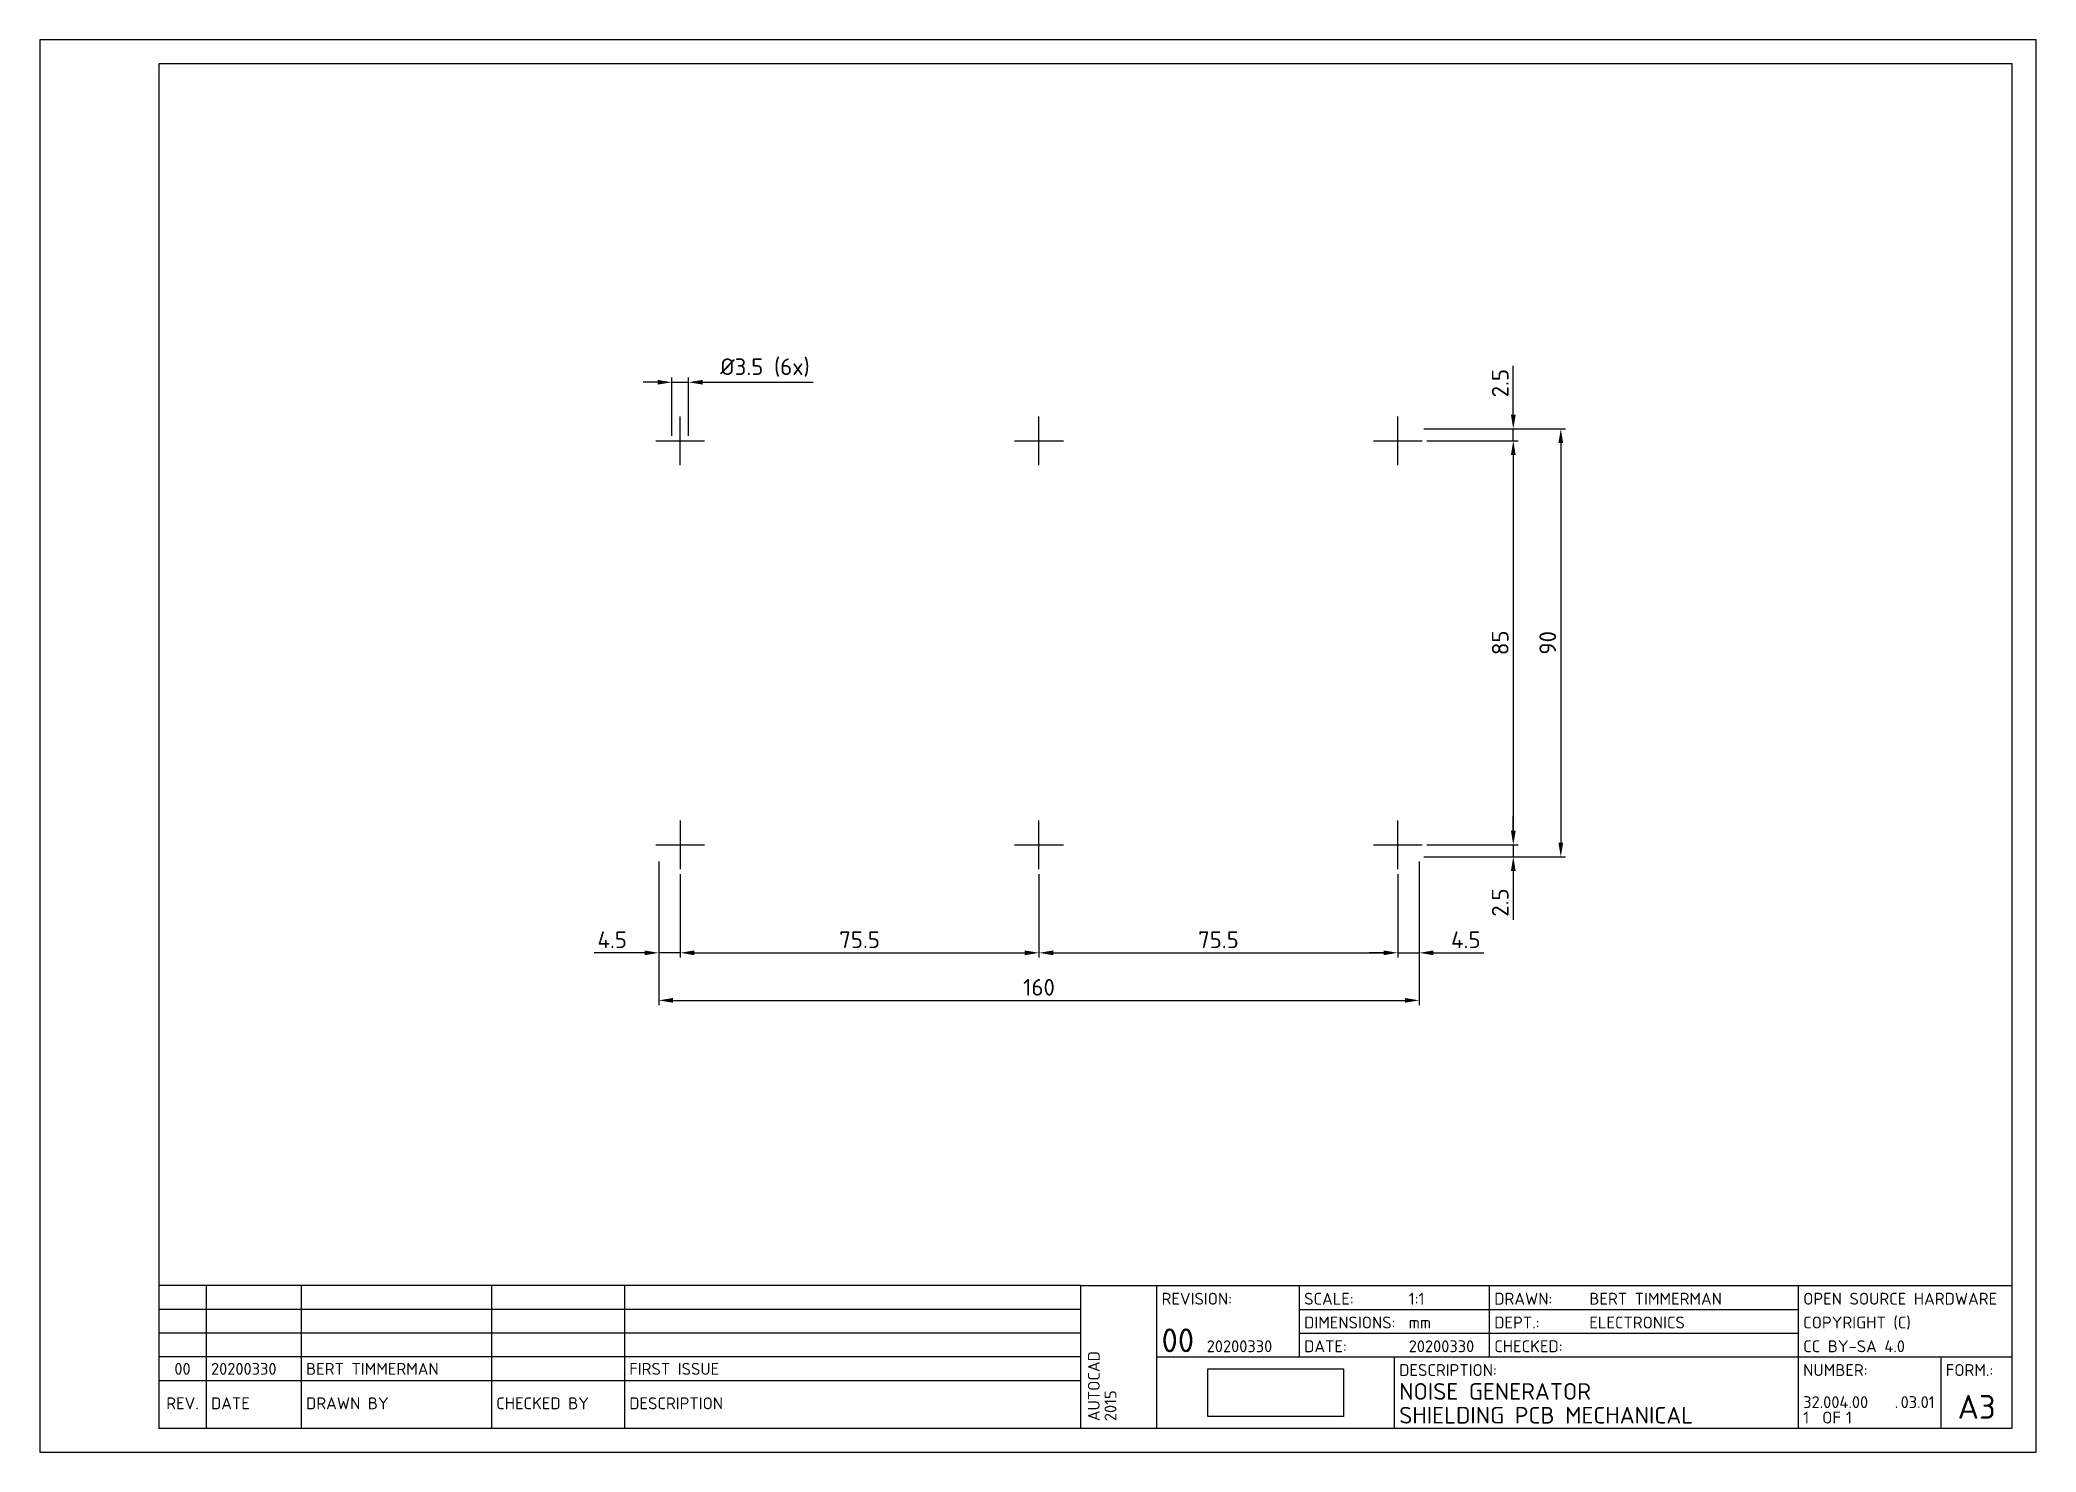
# Paper-space layout 'Layout1' of a CAD drawing. Extents: x 0 to 420, y 0 to 297.
# The model-space entities are those that its viewports show. They can reach past a viewport. Long polylines and large blocks are cut down to what shows.
import ezdxf
from ezdxf.enums import TextEntityAlignment as Align

# ---------------------------------------------------------------- set-up
doc = ezdxf.new("R2010")
doc.units = 0
doc.header["$LTSCALE"] = 10
doc.header["$MEASUREMENT"] = 0
doc.header["$PDMODE"] = 98
doc.header["$PDSIZE"] = -3
doc.linetypes.add('CENTER', pattern=[2, 1.25, -0.25, 0.25, -0.25])
doc.layers.get('0').update_dxf_attribs({"linetype": 'CONTINUOUS'})
doc.layers.get('DEFPOINTS').update_dxf_attribs({"linetype": 'CONTINUOUS'})
for name, color, linetype in [('DIMENSIONS', 1, 'CONTINUOUS'), ('GENERAL', 7, 'CONTINUOUS'), ('TITLEBLOCK', 7, 'CONTINUOUS')]:
    doc.layers.add(name, color=color, linetype=linetype)
doc.styles.add('ISO', font='isocpeur.ttf')
doc.dimstyles.get("Standard").update_dxf_attribs({"dimtxt": 3.5, "dimasz": 3, "dimexe": 1, "dimexo": 1, "dimgap": 1, "dimtad": 1, "dimdec": 3, "dimdsep": 46, "dimtxsty": 'ISO', "dimcen": 1, "dimclrt": 2, "dimadec": 0, "dimazin": 0, "dimtfac": 1, "dimtdec": 3, "dimtmove": 0, "dimatfit": 0, "dimfxl": 1, "dimtolj": 1, "dimarcsym": 0})
picture_1 = doc.add_image_def('image1.png', size_in_pixel=(403, 141))

# ---------------------------------------------------------------- blocks, each defined once
blk = doc.blocks.new('A3')
at = {"layer": 'TITLEBLOCK', "color": 3}
for p, q in [((219, 35), (25, 35)), ((219, 35), (415, 35)), ((219, 5), (219, 35)), ((235, 5), (235, 35)), ((265, 20), (265, 35)), ((305, 20), (305, 35)), ((370, 5), (370, 35)), ((265, 30), (370, 30)), ((265, 25), (370, 25)), ((235, 20), (415, 20)), ((285, 5), (285, 20)), ((400, 5), (400, 20)), ((219, 15), (25, 15))]:
    blk.add_line(p, q, dxfattribs=at)
at = {"layer": 'TITLEBLOCK'}
for p, q in [((35, 35), (35, 5)), ((55, 35), (55, 5)), ((95, 35), (95, 5)), ((123, 35), (123, 5)), ((219, 30), (25, 30)), ((219, 25), (25, 25)), ((219, 20), (25, 20))]:
    blk.add_line(p, q, dxfattribs=at)
at = {"layer": 'TITLEBLOCK', "color": 1}
blk.add_lwpolyline([(0, 0), (420, 0), (420, 297), (0, 297)], close=True, dxfattribs=at)
at = {"layer": 'TITLEBLOCK', "color": 4}
blk.add_lwpolyline([(25, 5), (415, 5), (415, 292), (25, 292), (25, 5)], dxfattribs=at)
at = {"layer": 'TITLEBLOCK', "style": 'ISO'}
for s, p in [('REVISION:', (236, 31)), ('SCALE:', (266, 31)), ('DRAWN:', (306, 31)), ('DIMENSIONS:', (266, 26)), ('DEPT.:', (306, 26)), ('DATE:', (266, 21)), ('CHECKED:', (306, 21)), ('DESCRIPTION:', (286, 16)), ('NUMBER:', (371, 16)), ('FORM.:', (401, 16)), ('DATE', (36, 9)), ('DRAWN BY', (56, 9)), ('CHECKED BY', (96, 9)), ('DESCRIPTION', (124, 9)), ('OF', (375, 6)), ('.', (390.25, 9.25))]:
    blk.add_text(s, height=2.5, dxfattribs=at).set_placement(p)
blk.add_text('REV.', height=2.5, dxfattribs=at).set_placement((30, 9), align=Align.CENTER)
for tag, p in [('REV4', (30, 31.25)), ('REV3', (30, 26.25)), ('REV2', (30, 21.25)), ('REV1', (30, 16.25))]:
    blk.add_attdef(tag, text='', height=2.5, dxfattribs=at).set_placement(p, align=Align.CENTER)
for tag, p in [('DATUM4', (36, 31.25)), ('GET4', (56, 31.25)), ('GEZ4', (96, 31.25)), ('OMSCHR4', (124, 31.25)), ('DATUM3', (36, 26.25)), ('GET3', (56, 26.25)), ('GEZ3', (96, 26.25)), ('OMSCHR3', (124, 26.25)), ('DATUM2', (36, 21.25)), ('GET2', (56, 21.25)), ('GEZ2', (96, 21.25)), ('OMSCHR2', (124, 21.25)), ('DATUM1', (36, 16.25)), ('GET1', (56, 16.25)), ('GEZ1', (96, 16.25)), ('OMSCHR1', (124, 16.25))]:
    blk.add_attdef(tag, p, '', height=2.5, dxfattribs=at)
at = {"layer": 'TITLEBLOCK', "color": 2, "style": 'ISO'}
for tag, p, height in [('S', (288, 31), 2.5), ('GET', (326, 31), 2.5), ('OPM1', (371, 31), 2.5), ('ME', (288, 26), 2.5), ('AFD', (326, 26), 2.5), ('OPM2', (371, 26), 2.5), ('LDATUM', (245.5, 21), 2.5), ('DATUM', (288, 21), 2.5), ('GEZ', (326, 21), 2.5), ('OPM3', (371, 21), 2.5), ('BEN1', (286, 11), 3.5), ('CAT', (371, 12.5), 2.5), ('INST', (378, 12.5), 2.5), ('BEN2', (286, 6), 3.5), ('PARTNO', (371, 9.25), 2.5), ('B', (371, 6), 2.5), ('NOBLZ', (380, 6), 2.5), ('TEK', (391.5, 9.25), 2.5)]:
    blk.add_attdef(tag, p, '', height=height, dxfattribs=at)
at = {"layer": 'TITLEBLOCK', "color": 3, "style": 'ISO'}
blk.add_attdef('L', (236, 21), '', height=5, dxfattribs=at)
at = {"layer": 'TITLEBLOCK', "color": 2, "style": 'ISO'}
for tag, p in [('DOSNAAM', (230, 6.5)), ('SYSTEEM', (223, 6.5)), ('FLOPPY', (233.5, 6.5)), ('REL', (226.5, 6.5))]:
    blk.add_attdef(tag, p, '', height=2.5, rotation=90, dxfattribs=at)
for tag, p in [('NAAM', (260, 14)), ('PLAATS', (260, 7.5))]:
    blk.add_attdef(tag, text='', height=3.5, dxfattribs=at).set_placement(p, align=Align.CENTER)
at = {"layer": 'TITLEBLOCK', "color": 3, "style": 'ISO'}
blk.add_attdef('F', text='', height=5, dxfattribs=at).set_placement((407.5, 7), align=Align.CENTER)
blk = doc.blocks.new('*D2')
at = {"layer": 'DEFPOINTS', "color": 0, "transparency": 16777216}
for p in [(130.21, 125.2), (290.21, 125.2), (290.21, 95)]:
    blk.add_point(p, dxfattribs=at)
at = {"layer": 'DIMENSIONS', "color": 0, "lineweight": -2, "transparency": 16777216}
for p, q in [((130.21, 124.2), (130.21, 94)), ((290.21, 124.2), (290.21, 94)), ((133.21, 95), (287.21, 95))]:
    blk.add_line(p, q, dxfattribs=at)
at = {"layer": 'DIMENSIONS', "color": 0, "transparency": 16777216}
for points in [[(133.21, 95.5), (133.21, 94.5), (130.21, 95)], [(287.21, 95.5), (287.21, 94.5), (290.21, 95)]]:
    blk.add_solid(points, dxfattribs=at)
at = {"layer": 'DIMENSIONS', "color": 2, "transparency": 16777216, "insert": (210.21, 97.75), "char_height": 3.5, "attachment_point": 5, "style": 'ISO'}
blk.add_mtext('\\A1;160', dxfattribs=at)
blk = doc.blocks.new('*D3')
at = {"layer": 'DEFPOINTS', "color": 0, "transparency": 16777216}
for p in [(290.21, 215.2), (290.21, 125.2), (320, 125.2)]:
    blk.add_point(p, dxfattribs=at)
at = {"layer": 'DIMENSIONS', "color": 0, "lineweight": -2, "transparency": 16777216}
for p, q in [((291.21, 215.2), (321, 215.2)), ((320, 212.2), (320, 128.2)), ((291.21, 125.2), (321, 125.2))]:
    blk.add_line(p, q, dxfattribs=at)
at = {"layer": 'DIMENSIONS', "color": 0, "transparency": 16777216}
for points in [[(319.5, 212.2), (320.5, 212.2), (320, 215.2)], [(319.5, 128.2), (320.5, 128.2), (320, 125.2)]]:
    blk.add_solid(points, dxfattribs=at)
at = {"layer": 'DIMENSIONS', "color": 2, "transparency": 16777216, "insert": (317.25, 170.2), "char_height": 3.5, "attachment_point": 5, "rotation": 90, "style": 'ISO'}
blk.add_mtext('\\A1;90', dxfattribs=at)
blk = doc.blocks.new('*D4')
at = {"layer": 'DEFPOINTS', "color": 0, "transparency": 16777216}
for p in [(290.83, 212.7), (290.83, 127.7), (310, 127.7)]:
    blk.add_point(p, dxfattribs=at)
at = {"layer": 'DIMENSIONS', "color": 0, "lineweight": -2, "transparency": 16777216}
for p, q in [((291.83, 212.7), (311, 212.7)), ((310, 209.7), (310, 130.7)), ((291.83, 127.7), (311, 127.7))]:
    blk.add_line(p, q, dxfattribs=at)
at = {"layer": 'DIMENSIONS', "color": 0, "transparency": 16777216}
for points in [[(309.5, 209.7), (310.5, 209.7), (310, 212.7)], [(309.5, 130.7), (310.5, 130.7), (310, 127.7)]]:
    blk.add_solid(points, dxfattribs=at)
at = {"layer": 'DIMENSIONS', "color": 2, "transparency": 16777216, "insert": (307.25, 170.2), "char_height": 3.5, "attachment_point": 5, "rotation": 90, "style": 'ISO'}
blk.add_mtext('\\A1;85', dxfattribs=at)
blk = doc.blocks.new('*D5')
at = {"layer": 'DEFPOINTS', "color": 0, "transparency": 16777216}
for p in [(134.71, 122.57), (210.21, 122.57), (210.21, 105)]:
    blk.add_point(p, dxfattribs=at)
at = {"layer": 'DIMENSIONS', "color": 0, "lineweight": -2, "transparency": 16777216}
for p, q in [((134.71, 121.57), (134.71, 104)), ((210.21, 121.57), (210.21, 104)), ((137.71, 105), (207.21, 105))]:
    blk.add_line(p, q, dxfattribs=at)
at = {"layer": 'DIMENSIONS', "color": 0, "transparency": 16777216}
for points in [[(137.71, 105.5), (137.71, 104.5), (134.71, 105)], [(207.21, 105.5), (207.21, 104.5), (210.21, 105)]]:
    blk.add_solid(points, dxfattribs=at)
at = {"layer": 'DIMENSIONS', "color": 2, "transparency": 16777216, "insert": (172.46, 107.75), "char_height": 3.5, "attachment_point": 5, "style": 'ISO'}
blk.add_mtext('\\A1;75.5', dxfattribs=at)
blk = doc.blocks.new('*D6')
at = {"layer": 'DEFPOINTS', "color": 0, "transparency": 16777216}
for p in [(285.71, 122.57), (210.21, 121.57), (285.71, 105)]:
    blk.add_point(p, dxfattribs=at)
at = {"layer": 'DIMENSIONS', "color": 0, "lineweight": -2, "transparency": 16777216}
for p, q in [((210.21, 120.57), (210.21, 104)), ((285.71, 121.57), (285.71, 104)), ((213.21, 105), (282.71, 105))]:
    blk.add_line(p, q, dxfattribs=at)
at = {"layer": 'DIMENSIONS', "color": 0, "transparency": 16777216}
for points in [[(213.21, 105.5), (213.21, 104.5), (210.21, 105)], [(282.71, 105.5), (282.71, 104.5), (285.71, 105)]]:
    blk.add_solid(points, dxfattribs=at)
at = {"layer": 'DIMENSIONS', "color": 2, "transparency": 16777216, "insert": (247.96, 107.75), "char_height": 3.5, "attachment_point": 5, "style": 'ISO'}
blk.add_mtext('\\A1;75.5', dxfattribs=at)
blk = doc.blocks.new('*D7')
at = {"layer": 'DEFPOINTS', "color": 0, "transparency": 16777216}
for p in [(130.21, 125.2), (134.71, 122.57), (130.21, 105)]:
    blk.add_point(p, dxfattribs=at)
at = {"layer": 'DIMENSIONS', "color": 0, "lineweight": -2, "transparency": 16777216}
for p, q in [((130.21, 124.2), (130.21, 104)), ((134.71, 121.57), (134.71, 104)), ((127.21, 105), (116.61, 105)), ((134.71, 105), (130.21, 105)), ((137.71, 105), (140.71, 105))]:
    blk.add_line(p, q, dxfattribs=at)
at = {"layer": 'DIMENSIONS', "color": 0, "transparency": 16777216}
for points in [[(127.21, 105.5), (127.21, 104.5), (130.21, 105)], [(137.71, 105.5), (137.71, 104.5), (134.71, 105)]]:
    blk.add_solid(points, dxfattribs=at)
at = {"layer": 'DIMENSIONS', "color": 2, "transparency": 16777216, "insert": (120.41, 107.75), "char_height": 3.5, "attachment_point": 5, "style": 'ISO'}
blk.add_mtext('\\A1;4.5', dxfattribs=at)
blk = doc.blocks.new('*D8')
at = {"layer": 'DEFPOINTS', "color": 0, "transparency": 16777216}
for p in [(285.71, 122.57), (290.21, 125.2), (290.21, 105)]:
    blk.add_point(p, dxfattribs=at)
at = {"layer": 'DIMENSIONS', "color": 0, "lineweight": -2, "transparency": 16777216}
for p, q in [((290.21, 124.2), (290.21, 104)), ((285.71, 121.57), (285.71, 104)), ((282.71, 105), (279.71, 105)), ((285.71, 105), (290.21, 105)), ((293.21, 105), (303.81, 105))]:
    blk.add_line(p, q, dxfattribs=at)
at = {"layer": 'DIMENSIONS', "color": 0, "transparency": 16777216}
for points in [[(282.71, 105.5), (282.71, 104.5), (285.71, 105)], [(293.21, 105.5), (293.21, 104.5), (290.21, 105)]]:
    blk.add_solid(points, dxfattribs=at)
at = {"layer": 'DIMENSIONS', "color": 2, "transparency": 16777216, "insert": (300.01, 107.75), "char_height": 3.5, "attachment_point": 5, "style": 'ISO'}
blk.add_mtext('\\A1;4.5', dxfattribs=at)
blk = doc.blocks.new('*D9')
at = {"layer": 'DEFPOINTS', "color": 0, "transparency": 16777216}
for p in [(290.21, 215.2), (310, 215.2), (290.83, 212.7)]:
    blk.add_point(p, dxfattribs=at)
at = {"layer": 'DIMENSIONS', "color": 0, "lineweight": -2, "transparency": 16777216}
for p, q in [((310, 218.2), (310, 228.45)), ((291.21, 215.2), (311, 215.2)), ((310, 212.7), (310, 215.2)), ((291.83, 212.7), (311, 212.7)), ((310, 209.7), (310, 206.7))]:
    blk.add_line(p, q, dxfattribs=at)
at = {"layer": 'DIMENSIONS', "color": 0, "transparency": 16777216}
for points in [[(309.5, 218.2), (310.5, 218.2), (310, 215.2)], [(309.5, 209.7), (310.5, 209.7), (310, 212.7)]]:
    blk.add_solid(points, dxfattribs=at)
at = {"layer": 'DIMENSIONS', "color": 2, "transparency": 16777216, "insert": (307.25, 224.82), "char_height": 3.5, "attachment_point": 5, "rotation": 90, "style": 'ISO'}
blk.add_mtext('\\A1;2.5', dxfattribs=at)
blk = doc.blocks.new('*D10')
at = {"layer": 'DEFPOINTS', "color": 0, "transparency": 16777216}
for p in [(290.83, 127.7), (290.21, 125.2), (310, 125.2)]:
    blk.add_point(p, dxfattribs=at)
at = {"layer": 'DIMENSIONS', "color": 0, "lineweight": -2, "transparency": 16777216}
for p, q in [((310, 130.7), (310, 133.7)), ((291.83, 127.7), (311, 127.7)), ((310, 127.7), (310, 125.2)), ((291.21, 125.2), (311, 125.2)), ((310, 122.2), (310, 111.95))]:
    blk.add_line(p, q, dxfattribs=at)
at = {"layer": 'DIMENSIONS', "color": 0, "transparency": 16777216}
for points in [[(309.5, 130.7), (310.5, 130.7), (310, 127.7)], [(309.5, 122.2), (310.5, 122.2), (310, 125.2)]]:
    blk.add_solid(points, dxfattribs=at)
at = {"layer": 'DIMENSIONS', "color": 2, "transparency": 16777216, "insert": (307.25, 115.57), "char_height": 3.5, "attachment_point": 5, "rotation": 90, "style": 'ISO'}
blk.add_mtext('\\A1;2.5', dxfattribs=at)
blk = doc.blocks.new('*D11')
at = {"layer": 'DEFPOINTS', "color": 0, "transparency": 16777216}
for p in [(136.46, 225), (132.96, 212.7), (136.46, 212.7)]:
    blk.add_point(p, dxfattribs=at)
at = {"layer": 'DIMENSIONS', "color": 0, "lineweight": -2, "transparency": 16777216}
for p, q in [((129.96, 225), (126.96, 225)), ((132.96, 213.7), (132.96, 226)), ((132.96, 225), (136.46, 225)), ((136.46, 213.7), (136.46, 226)), ((139.46, 225), (162.66, 225))]:
    blk.add_line(p, q, dxfattribs=at)
at = {"layer": 'DIMENSIONS', "color": 0, "transparency": 16777216}
for points in [[(129.96, 225.5), (129.96, 224.5), (132.96, 225)], [(139.46, 225.5), (139.46, 224.5), (136.46, 225)]]:
    blk.add_solid(points, dxfattribs=at)
at = {"layer": 'DIMENSIONS', "color": 2, "transparency": 16777216, "insert": (152.56, 228.1), "char_height": 3.5, "attachment_point": 5, "style": 'ISO'}
blk.add_mtext('\\A1;%%c3.5 (6x)', dxfattribs=at)

msp = doc.modelspace()

# ---------------------------------------------------------------- linework, layer by layer
at = {"layer": 'GENERAL', "color": 1, "linetype": 'CENTER'}
for p, q in [((4.5, 77.375, 0.4), (4.5, 87.625, 0.4)), ((80, 77.375, 0.4), (80, 87.625, 0.4)), ((155.5, 77.375, 0.4), (155.5, 87.625, 0.4)), ((-0.625, 82.5, 0.4), (9.625, 82.5, 0.4)), ((74.875, 82.5, 0.4), (85.125, 82.5, 0.4)), ((150.375, 82.5, 0.4), (160.625, 82.5, 0.4)), ((4.5, 2.625, 0.4), (4.5, -7.625, 0.4)), ((80, -7.625, 0.4), (80, 2.625, 0.4)), ((155.5, -7.625, 0.4), (155.5, 2.625, 0.4)), ((-0.625, -2.5, 0.4), (9.625, -2.5, 0.4)), ((74.875, -2.5, 0.4), (85.125, -2.5, 0.4)), ((150.375, -2.5, 0.4), (160.625, -2.5, 0.4))]:
    msp.add_line(p, q, dxfattribs=at)

psp = doc.layouts.get("Layout1")

# ---------------------------------------------------------------- block references
ref = psp.add_blockref('A3', (0, 0))
ref.add_attrib('PARTNO', '32.004.00', (371, 9.25), dxfattribs={"layer": 'TITLEBLOCK', "color": 2, "height": 2.5, "style": 'ISO'})
ref.add_attrib('TEK', '03.01', (391.5, 9.25), dxfattribs={"layer": 'TITLEBLOCK', "color": 2, "height": 2.5, "style": 'ISO'})
ref.add_attrib('B', '1', (371, 6), dxfattribs={"layer": 'TITLEBLOCK', "color": 2, "height": 2.5, "style": 'ISO'})
ref.add_attrib('NOBLZ', '1', (380, 6), dxfattribs={"layer": 'TITLEBLOCK', "color": 2, "height": 2.5, "style": 'ISO'})
ref.add_attrib('L', '00', (236, 21), dxfattribs={"layer": 'TITLEBLOCK', "color": 3, "height": 5, "style": 'ISO'})
ref.add_attrib('LDATUM', '20200330', (245.5, 21), dxfattribs={"layer": 'TITLEBLOCK', "color": 2, "height": 2.5, "style": 'ISO'})
ref.add_attrib('F', 'A3', dxfattribs={"layer": 'TITLEBLOCK', "color": 3, "height": 5, "style": 'ISO'}).set_placement((407.5, 7), align=Align.CENTER)
ref.add_attrib('BEN1', 'NOISE GENERATOR', (286, 11), dxfattribs={"layer": 'TITLEBLOCK', "color": 2, "height": 3.5, "style": 'ISO'})
ref.add_attrib('BEN2', 'SHIELDING PCB MECHANICAL', (286, 6), dxfattribs={"layer": 'TITLEBLOCK', "color": 2, "height": 3.5, "style": 'ISO'})
ref.add_attrib('S', '1:1', (288, 31), dxfattribs={"layer": 'TITLEBLOCK', "color": 2, "height": 2.5, "style": 'ISO'})
ref.add_attrib('ME', 'mm', (288, 26), dxfattribs={"layer": 'TITLEBLOCK', "color": 2, "height": 2.5, "style": 'ISO'})
ref.add_attrib('DATUM', '20200330', (288, 21), dxfattribs={"layer": 'TITLEBLOCK', "color": 2, "height": 2.5, "style": 'ISO'})
ref.add_attrib('GET', 'BERT TIMMERMAN', (326, 31), dxfattribs={"layer": 'TITLEBLOCK', "color": 2, "height": 2.5, "style": 'ISO'})
ref.add_attrib('AFD', 'ELECTRONICS', (326, 26), dxfattribs={"layer": 'TITLEBLOCK', "color": 2, "height": 2.5, "style": 'ISO'})
ref.add_attrib('OPM1', 'OPEN SOURCE HARDWARE', (371, 31), dxfattribs={"layer": 'TITLEBLOCK', "color": 2, "height": 2.5, "style": 'ISO'})
ref.add_attrib('OPM2', 'COPYRIGHT (C)', (371, 26), dxfattribs={"layer": 'TITLEBLOCK', "color": 2, "height": 2.5, "style": 'ISO'})
ref.add_attrib('OPM3', 'CC BY-SA 4.0', (371, 21), dxfattribs={"layer": 'TITLEBLOCK', "color": 2, "height": 2.5, "style": 'ISO'})
ref.add_attrib('SYSTEEM', 'AUTOCAD', (223, 6.5), dxfattribs={"layer": 'TITLEBLOCK', "color": 2, "height": 2.5, "rotation": 90, "style": 'ISO'})
ref.add_attrib('REL', '2015', (226.5, 6.5), dxfattribs={"layer": 'TITLEBLOCK', "color": 2, "height": 2.5, "rotation": 90, "style": 'ISO'})
ref.add_attrib('REV1', '00', dxfattribs={"layer": 'TITLEBLOCK', "height": 2.5, "style": 'ISO'}).set_placement((30, 16.25), align=Align.CENTER)
ref.add_attrib('DATUM1', '20200330', (36, 16.25), dxfattribs={"layer": 'TITLEBLOCK', "height": 2.5, "style": 'ISO'})
ref.add_attrib('GET1', 'BERT TIMMERMAN', (56, 16.25), dxfattribs={"layer": 'TITLEBLOCK', "height": 2.5, "style": 'ISO'})
ref.add_attrib('OMSCHR1', 'FIRST ISSUE', (124, 16.25), dxfattribs={"layer": 'TITLEBLOCK', "height": 2.5, "style": 'ISO'})

# ---------------------------------------------------------------- dimensions: what is measured, and where the dimension line sits
at = {"layer": 'DIMENSIONS'}
dim = psp.add_linear_dim(base=(136.4592, 225), p1=(132.9592, 212.6975), p2=(136.4592, 212.6975), text='%%c<> (6x)', dimstyle='Standard', dxfattribs=at)
dim.commit()
dim.dimension.update_dxf_attribs({"geometry": '*D11', "text_midpoint": (152.5592, 228.1)})
for base, p1, p2, picture, middle in [((310, 215.1975), (290.8342, 212.6975), (290.2092, 215.1975), '*D9', (307.25, 224.8225)), ((320, 125.1975), (290.2092, 215.1975), (290.2092, 125.1975), '*D3', (317.25, 170.1975)), ((310, 127.6975), (290.8342, 212.6975), (290.8342, 127.6975), '*D4', (307.25, 170.1975)), ((310, 125.1975), (290.8342, 127.6975), (290.2092, 125.1975), '*D10', (307.25, 115.5725))]:
    dim = psp.add_linear_dim(base=base, p1=p1, p2=p2, angle=90, dimstyle='Standard', dxfattribs=at)
    dim.commit()
    dim.dimension.update_dxf_attribs({"geometry": picture, "text_midpoint": middle})
for base, p1, p2, picture, middle in [((130.2092, 105), (134.7092, 122.5725), (130.2092, 125.1975), '*D7', (120.4092, 107.75)), ((290.2092, 95), (130.2092, 125.1975), (290.2092, 125.1975), '*D2', (210.2092, 97.75)), ((210.2092, 105), (134.7092, 122.5725), (210.2092, 122.5725), '*D5', (172.4592, 107.75)), ((285.7092, 105), (210.2092, 121.5725), (285.7092, 122.5725), '*D6', (247.9592, 107.75)), ((290.2092, 105), (285.7092, 122.5725), (290.2092, 125.1975), '*D8', (300.0092, 107.75))]:
    dim = psp.add_linear_dim(base=base, p1=p1, p2=p2, dimstyle='Standard', dxfattribs=at)
    dim.commit()
    dim.dimension.update_dxf_attribs({"geometry": picture, "text_midpoint": middle})

# ---------------------------------------------------------------- pictures from other files: only their frames are drawn
image = psp.add_image(picture_1, insert=(245.7092, 7.5), size_in_units=(28.5816, 10))
image.dxf.flags = 7

# ---------------------------------------------------------------- viewports
at = {"layer": 'GENERAL'}
psp.add_viewport(center=(220, 163.5), size=(390, 257), view_center_point=(89.7908, 33.3025), view_height=257, dxfattribs=at)

doc.saveas('drawing.dxf')
